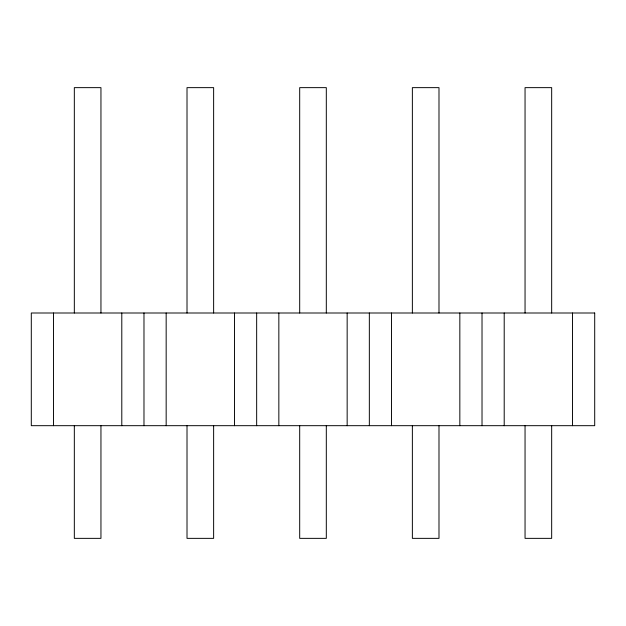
<?xml version="1.0" encoding="UTF-8"?>
<svg xmlns="http://www.w3.org/2000/svg" width="626" height="626" viewBox="0 0 626 626"><rect width="100%" height="100%" fill="white"/><g stroke="black" fill="none" stroke-linecap="round" stroke-linejoin="round"><path stroke-width="0.94" d="M572.516 313L572.516 425.68M551.67 313L551.67 87.64L525.05 87.64L525.05 313M551.67 425.68L551.67 538.36L525.05 538.36L525.05 425.68M504.204 313L504.204 425.68M482.02 313L482.02 425.68M459.836 313L459.836 425.68M438.99 313L438.99 87.64L412.37 87.64L412.37 313M438.99 425.68L438.99 538.36L412.37 538.36L412.37 425.68M391.524 313L391.524 425.68M369.34 313L369.34 425.68M347.156 313L347.156 425.68M326.31 313L326.31 87.64L299.69 87.64L299.69 313M326.31 425.68L326.31 538.36L299.69 538.36L299.69 425.68M278.844 313L278.844 425.68M256.66 313L256.66 425.68M234.476 313L234.476 425.68M213.63 313L213.63 87.64L187.01 87.64L187.01 313M213.63 425.68L213.63 538.36L187.01 538.36L187.01 425.68M166.164 313L166.164 425.68M143.98 313L143.98 425.68M121.796 313L121.796 425.68M100.95 313L100.95 87.64L74.33 87.64L74.33 313M100.95 425.68L100.95 538.36L74.33 538.36L74.33 425.68M53.484 313L53.484 425.68M594.7 313L31.3 313L31.3 425.68L594.7 425.68L594.7 313"/></g></svg>
